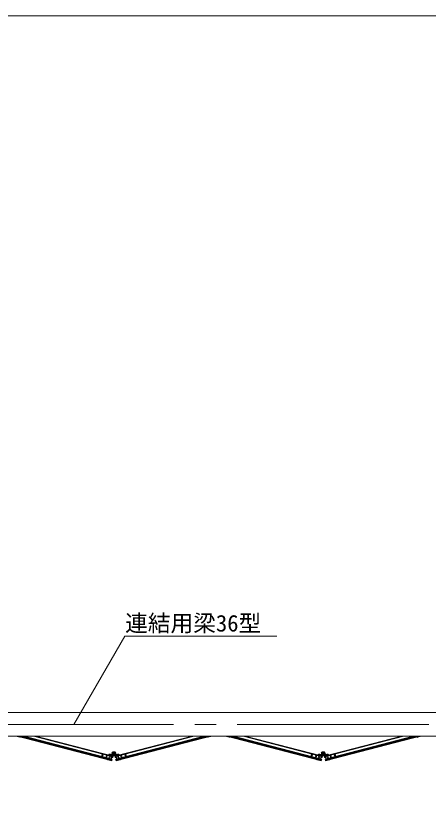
# Model space of a CAD drawing. Units: millimetres, scale not verified. Extents: x -10062 to 10062, y -16938 to 16938.
# Drawn here: x -1976 to -231, y 13579 to 16938 of the extents above; entities that cross this region are included whole.
import ezdxf
from ezdxf.enums import TextEntityAlignment as Align

# ---------------------------------------------------------------- set-up
doc = ezdxf.new("R2010")
doc.units = ezdxf.units.MM
doc.header["$LTSCALE"] = 90
doc.linetypes.add('CHAIN2', pattern=[12, 9, -1, 1, -1])
doc.linetypes.add('DASHED1', pattern=[1.8, 1.2, -0.6])
for name, color, linetype, lineweight in [('0-6_ﾎﾞﾙﾄ類', 134, 'Continuous', 18), ('0-B_図面枠', 134, 'Continuous', 18), ('1-6_通芯', 134, 'CHAIN2', 18), ('1-9_標準ﾊﾟﾈﾙ', 134, 'Continuous', 18), ('1-B_文字', 134, 'Continuous', 18), ('2-1_連結用梁36', 134, 'Continuous', 18)]:
    doc.layers.add(name, color=color, linetype=linetype, lineweight=lineweight)
doc.styles.add('ＭＳ ゴシック', font='')
doc.styles.get('ＭＳ ゴシック').set_extended_font_data('MS Gothic')

msp = doc.modelspace()

# ---------------------------------------------------------------- linework, layer by layer
at = {"layer": '0-6_ﾎﾞﾙﾄ類'}
for p, q in [((-1563.39, 13808.26), (-1566.27, 13813.25)), ((-1557.61, 13808.26), (-1563.39, 13808.26)), ((-1557.61, 13818.26), (-1554.72, 13813.25)), ((-1554.72, 13813.25), (-1557.61, 13808.26)), ((-677.38, 13808.26), (-680.27, 13813.25)), ((-671.62, 13808.26), (-677.38, 13808.26)), ((-671.62, 13818.26), (-668.73, 13813.25)), ((-668.73, 13813.25), (-671.62, 13808.26))]:
    msp.add_line(p, q, dxfattribs=at)
for points in [[(-1566.27, 13813.25), (-1563.39, 13818.26), (-1557.61, 13818.26)], [(-680.27, 13813.25), (-677.38, 13818.26), (-671.62, 13818.26)]]:
    msp.add_lwpolyline(points, dxfattribs=at)
for centre, radius in [((-1560.5, 13813.25), 4.9), ((-1560.5, 13813.25), 3), ((-1560.5, 13813.25), 2.46), ((-674.5, 13813.25), 4.9), ((-674.5, 13813.25), 3), ((-674.5, 13813.25), 2.46)]:
    msp.add_circle(centre, radius, dxfattribs=at)
at = {"layer": '0-B_図面枠'}
msp.add_lwpolyline([(-10062.5, 16937.5), (10062.5, 16937.5), (10062.5, 3062.5), (-10062.5, 3062.5)], close=True, dxfattribs=at)
at = {"layer": '1-6_通芯'}
msp.add_line((-7518.5, 13937.5), (1588.5, 13937.5), dxfattribs=at)
at = {"layer": '1-9_標準ﾊﾟﾈﾙ'}
for p, q in [((-1975.56, 13887.45), (-1958.37, 13883.01)), ((-1969.76, 13887.5), (-1956.55, 13884.09)), ((-1964.95, 13887.5), (-1573.5, 13786.63)), ((-1944.92, 13887.5), (-1940.23, 13886.29)), ((-1943.51, 13885.59), (-1940.61, 13884.84)), ((-1940.23, 13886.29), (-1940.61, 13884.84)), ((-1940.1, 13887.5), (-1571.95, 13792.64)), ((-1900.43, 13887.5), (-1569.48, 13802.22)), ((-1220.57, 13887.5), (-1551.52, 13802.22)), ((-1180.89, 13887.5), (-1549.04, 13792.64)), ((-1156.05, 13887.5), (-1547.5, 13786.63)), ((-1176.08, 13887.5), (-1180.76, 13886.29)), ((-1180.76, 13886.29), (-1180.39, 13884.84)), ((-1177.49, 13885.59), (-1180.39, 13884.84)), ((-1151.23, 13887.5), (-1164.46, 13884.09)), ((-1145.44, 13887.45), (-1162.63, 13883.01)), ((-1089.56, 13887.45), (-1072.38, 13883.01)), ((-1083.76, 13887.5), (-1070.55, 13884.09)), ((-1078.96, 13887.5), (-687.5, 13786.63)), ((-1058.91, 13887.5), (-1054.23, 13886.29)), ((-1057.51, 13885.59), (-1054.6, 13884.84)), ((-1054.23, 13886.29), (-1054.6, 13884.84)), ((-1054.11, 13887.5), (-685.95, 13792.64)), ((-1014.43, 13887.5), (-683.49, 13802.22)), ((-334.57, 13887.5), (-665.51, 13802.22)), ((-294.89, 13887.5), (-663.05, 13792.64)), ((-270.05, 13887.5), (-661.5, 13786.63)), ((-290.09, 13887.5), (-294.77, 13886.29)), ((-294.77, 13886.29), (-294.39, 13884.84)), ((-291.49, 13885.59), (-294.39, 13884.84)), ((-265.24, 13887.5), (-278.45, 13884.09)), ((-259.43, 13887.45), (-276.62, 13883.01)), ((-1593.4, 13809.62), (-1593.14, 13810.59)), ((-1569.19, 13803.38), (-1593.4, 13809.62)), ((-1592.53, 13810.95), (-1564.45, 13803.71)), ((-1567.46, 13820.06), (-1569.18, 13817.6)), ((-1569.06, 13816.91), (-1568.38, 13816.43)), ((-1569, 13813.25), (-1569, 13809.02)), ((-1566.05, 13819.69), (-1566.77, 13820.18)), ((-1528.46, 13810.95), (-1556.55, 13803.71)), ((-1552, 13813.25), (-1552, 13809.02)), ((-1551.82, 13803.38), (-1527.61, 13809.62)), ((-1550.62, 13809.37), (-1550.12, 13807.43)), ((-1527.61, 13809.62), (-1527.86, 13810.59)), ((-707.39, 13809.62), (-707.14, 13810.59)), ((-683.18, 13803.38), (-707.39, 13809.62)), ((-706.54, 13810.95), (-678.46, 13803.71)), ((-681.46, 13820.06), (-683.18, 13817.6)), ((-683.06, 13816.91), (-682.38, 13816.43)), ((-683, 13813.25), (-683, 13809.02)), ((-680.06, 13819.69), (-680.76, 13820.18)), ((-642.46, 13810.95), (-670.54, 13803.71)), ((-666, 13813.25), (-666, 13809.02)), ((-665.82, 13803.38), (-641.61, 13809.62)), ((-664.62, 13809.37), (-664.13, 13807.43)), ((-641.61, 13809.62), (-641.85, 13810.59)), ((-1601.31, 13798.95), (-1601.68, 13797.5)), ((-1598.77, 13796.76), (-1601.68, 13797.5)), ((-1572.26, 13791.47), (-1601.31, 13798.95)), ((-1589.09, 13794.26), (-1589.44, 13794.87)), ((-1572.62, 13790.02), (-1589.09, 13794.26)), ((-1573.8, 13785.47), (-1588.09, 13789.14)), ((-1569.82, 13782.89), (-1587.01, 13787.32)), ((-1572.62, 13790.02), (-1573.8, 13785.47)), ((-1569.19, 13803.38), (-1572.26, 13791.47)), ((-1567.65, 13789.3), (-1569.2, 13783.25)), ((-1568.62, 13789.55), (-1567.65, 13789.3)), ((-1566.62, 13797.3), (-1565.65, 13797.05)), ((-1564.09, 13803.1), (-1565.65, 13797.05)), ((-1556.91, 13803.1), (-1555.34, 13797.05)), ((-1554.38, 13797.3), (-1555.34, 13797.05)), ((-1552.38, 13789.56), (-1553.36, 13789.3)), ((-1553.36, 13789.3), (-1551.79, 13783.25)), ((-1551.82, 13803.38), (-1548.75, 13791.47)), ((-1551.19, 13782.89), (-1534, 13787.32)), ((-1548.75, 13791.47), (-1519.69, 13798.95)), ((-1548.37, 13790.02), (-1531.91, 13794.26)), ((-1548.37, 13790.02), (-1547.2, 13785.47)), ((-1547.2, 13785.47), (-1532.92, 13789.14)), ((-1531.91, 13794.26), (-1531.55, 13794.87)), ((-1522.22, 13796.76), (-1519.32, 13797.5)), ((-1519.69, 13798.95), (-1519.32, 13797.5)), ((-715.3, 13798.95), (-715.68, 13797.5)), ((-712.77, 13796.76), (-715.68, 13797.5)), ((-686.25, 13791.47), (-715.3, 13798.95)), ((-703.09, 13794.26), (-703.45, 13794.87)), ((-686.63, 13790.02), (-703.09, 13794.26)), ((-687.8, 13785.47), (-702.08, 13789.14)), ((-683.82, 13782.89), (-701, 13787.32)), ((-686.63, 13790.02), (-687.8, 13785.47)), ((-683.18, 13803.38), (-686.25, 13791.47)), ((-681.65, 13789.3), (-683.21, 13783.25)), ((-682.61, 13789.55), (-681.65, 13789.3)), ((-680.62, 13797.3), (-679.65, 13797.05)), ((-678.1, 13803.1), (-679.65, 13797.05)), ((-670.91, 13803.1), (-669.35, 13797.05)), ((-668.38, 13797.3), (-669.35, 13797.05)), ((-666.39, 13789.56), (-667.35, 13789.3)), ((-667.35, 13789.3), (-665.79, 13783.25)), ((-665.82, 13803.38), (-662.75, 13791.47)), ((-665.18, 13782.89), (-647.99, 13787.32)), ((-662.75, 13791.47), (-633.7, 13798.95)), ((-662.37, 13790.02), (-645.91, 13794.26)), ((-662.37, 13790.02), (-661.2, 13785.47)), ((-661.2, 13785.47), (-646.92, 13789.14)), ((-645.91, 13794.26), (-645.55, 13794.87)), ((-636.23, 13796.76), (-633.32, 13797.5)), ((-633.7, 13798.95), (-633.32, 13797.5))]:
    msp.add_line(p, q, dxfattribs=at)
at = {"layer": '1-9_標準ﾊﾟﾈﾙ', "linetype": 'DASHED1'}
for p, q in [((-1946.02, 13887.5), (-1946.2, 13886.79)), ((-1174.99, 13887.5), (-1174.81, 13886.79)), ((-1060.01, 13887.5), (-1060.19, 13886.79)), ((-288.99, 13887.5), (-288.8, 13886.79)), ((-1592.52, 13809.39), (-1595.59, 13797.49)), ((-1588.45, 13808.35), (-1591.52, 13796.43)), ((-1578.96, 13805.9), (-1582.03, 13793.99)), ((-1578.59, 13807.35), (-1578.96, 13805.9)), ((-1574.9, 13804.86), (-1577.97, 13792.94)), ((-1574.52, 13806.31), (-1574.9, 13804.86)), ((-1546.48, 13806.31), (-1546.1, 13804.86)), ((-1546.1, 13804.86), (-1543.03, 13792.94)), ((-1542.41, 13807.35), (-1542.03, 13805.9)), ((-1542.03, 13805.9), (-1538.96, 13793.99)), ((-1532.55, 13808.35), (-1529.48, 13796.43)), ((-1528.48, 13809.39), (-1525.41, 13797.49)), ((-706.52, 13809.39), (-709.59, 13797.49)), ((-702.45, 13808.35), (-705.52, 13796.43)), ((-692.96, 13805.9), (-696.03, 13793.99)), ((-692.59, 13807.35), (-692.96, 13805.9)), ((-688.9, 13804.86), (-691.97, 13792.94)), ((-688.53, 13806.31), (-688.9, 13804.86)), ((-660.47, 13806.31), (-660.11, 13804.86)), ((-660.11, 13804.86), (-657.04, 13792.94)), ((-656.41, 13807.35), (-656.04, 13805.9)), ((-656.04, 13805.9), (-652.97, 13793.99)), ((-646.54, 13808.35), (-643.47, 13796.43)), ((-642.47, 13809.39), (-639.4, 13797.49)), ((-1595.59, 13797.49), (-1595.84, 13796.51)), ((-1591.52, 13796.43), (-1591.78, 13795.47)), ((-1529.48, 13796.43), (-1529.23, 13795.47)), ((-1525.41, 13797.49), (-1525.16, 13796.51)), ((-709.59, 13797.49), (-709.84, 13796.51)), ((-705.52, 13796.43), (-705.77, 13795.47)), ((-643.47, 13796.43), (-643.23, 13795.47)), ((-639.4, 13797.49), (-639.16, 13796.51))]:
    msp.add_line(p, q, dxfattribs=at)
at = {"layer": '1-9_標準ﾊﾟﾈﾙ'}
for points in [[(-1969.76, 13887.5), (-1573.8, 13785.47), (-1568.88, 13804.54), (-1890.81, 13887.5)], [(-1964.95, 13887.5), (-1573.5, 13786.63), (-1572.75, 13789.53), (-1952.93, 13887.5)], [(-1943.51, 13885.59), (-1943.87, 13886.2), (-1948.92, 13887.5)], [(-1944.92, 13887.5), (-1572.26, 13791.47), (-1569.19, 13803.38), (-1895.62, 13887.5)], [(-1151.23, 13887.5), (-1547.2, 13785.47), (-1552.11, 13804.54), (-1230.18, 13887.5)], [(-1176.08, 13887.5), (-1548.75, 13791.47), (-1551.82, 13803.38), (-1225.38, 13887.5)], [(-1156.05, 13887.5), (-1547.5, 13786.63), (-1548.24, 13789.53), (-1168.07, 13887.5)], [(-1177.49, 13885.59), (-1177.13, 13886.2), (-1172.08, 13887.5)], [(-1083.76, 13887.5), (-687.8, 13785.47), (-682.88, 13804.54), (-1004.81, 13887.5)], [(-1078.96, 13887.5), (-687.5, 13786.63), (-686.75, 13789.53), (-1066.93, 13887.5)], [(-1057.51, 13885.59), (-1057.87, 13886.2), (-1062.93, 13887.5)], [(-1058.91, 13887.5), (-686.25, 13791.47), (-683.18, 13803.38), (-1009.62, 13887.5)], [(-265.24, 13887.5), (-661.2, 13785.47), (-666.12, 13804.54), (-344.19, 13887.5)], [(-290.09, 13887.5), (-662.75, 13791.47), (-665.82, 13803.38), (-339.38, 13887.5)], [(-270.05, 13887.5), (-661.5, 13786.63), (-662.25, 13789.53), (-282.07, 13887.5)], [(-291.49, 13885.59), (-291.13, 13886.2), (-286.07, 13887.5)], [(-1567.66, 13808.66), (-1581.03, 13812.11), (-1581.53, 13810.18), (-1564.61, 13805.82)], [(-1553.35, 13808.66), (-1539.97, 13812.11), (-1539.47, 13810.18), (-1556.39, 13805.82)], [(-681.65, 13808.66), (-695.02, 13812.11), (-695.53, 13810.18), (-678.61, 13805.82)], [(-667.35, 13808.66), (-653.97, 13812.11), (-653.47, 13810.18), (-670.39, 13805.82)], [(-1598.77, 13796.76), (-1598.17, 13797.12), (-1589.44, 13794.87)], [(-1568.62, 13789.55), (-1569.92, 13784.47), (-1572.83, 13785.22), (-1568.21, 13803.13), (-1565.31, 13802.38), (-1566.62, 13797.3)], [(-1552.38, 13789.56), (-1551.07, 13784.47), (-1548.17, 13785.22), (-1552.79, 13803.13), (-1555.69, 13802.38), (-1554.38, 13797.3)], [(-1522.22, 13796.76), (-1522.84, 13797.12), (-1531.55, 13794.87)], [(-712.77, 13796.76), (-712.16, 13797.12), (-703.45, 13794.87)], [(-682.61, 13789.55), (-683.93, 13784.47), (-686.84, 13785.22), (-682.22, 13803.13), (-679.31, 13802.38), (-680.62, 13797.3)], [(-666.39, 13789.56), (-665.07, 13784.47), (-662.17, 13785.22), (-666.78, 13803.13), (-669.69, 13802.38), (-668.38, 13797.3)], [(-636.23, 13796.76), (-636.83, 13797.12), (-645.55, 13794.87)]]:
    msp.add_lwpolyline(points, dxfattribs=at)
for points in [[(-1566.04, 13806.18), (-1581.53, 13810.18), (-1582.03, 13808.24), (-1566.53, 13804.25)], [(-1539.47, 13810.18), (-1554.97, 13806.18), (-1554.47, 13804.25), (-1538.97, 13808.24)], [(-680.03, 13806.18), (-695.53, 13810.18), (-696.02, 13808.24), (-680.53, 13804.25)], [(-653.47, 13810.18), (-668.97, 13806.18), (-668.47, 13804.25), (-652.98, 13808.24)]]:
    msp.add_lwpolyline(points, close=True, dxfattribs=at)
for centre, radius in [((-1609.45, 13807.4), 3), ((-1560.5, 13813.25), 8.5), ((-1560.5, 13813.25), 8), ((-1511.55, 13807.4), 3), ((-723.46, 13807.4), 3), ((-674.5, 13813.25), 8.5), ((-674.5, 13813.25), 8), ((-625.54, 13807.4), 3)]:
    msp.add_circle(centre, radius, dxfattribs=at)
for centre, radius, start, end in [((-1958, 13884.47), 1.5, 255.55009, 345.55009), ((-1946.36, 13894.59), 8.5, 236.449, 283.623), ((-1929.01, 13889.75), 3, 228.686, 311.314), ((-1191.99, 13889.75), 3, 228.69, 311.31), ((-1174.64, 13894.59), 8.5, 256.377, 303.55), ((-1163, 13884.47), 1.5, 194.44991, 284.44991), ((-1145.57, 13887.93), 0.504, 284.44991, 300.68612), ((-1089.44, 13887.93), 0.504, 239.28179, 255.55009), ((-1072, 13884.47), 1.5, 255.55009, 345.55009), ((-1060.35, 13894.59), 8.5, 236.449, 283.623), ((-1043.01, 13889.75), 3, 228.686, 311.314), ((-305.98, 13889.75), 3, 228.69, 311.31), ((-288.64, 13894.59), 8.5, 256.377, 303.55), ((-277, 13884.47), 1.5, 194.44991, 284.44991), ((-259.56, 13887.93), 0.504, 284.44991, 300.68612), ((-1592.66, 13810.46), 0.504, 75.55009, 165.55009), ((-1577.43, 13803.44), 8.5, 47.478, 103.623), ((-1568.77, 13817.31), 0.504, 145, 235), ((-1567.05, 13819.77), 0.504, 55, 145), ((-1564.58, 13803.23), 0.504, 345.55009, 75.55009), ((-1556.42, 13803.23), 0.504, 104.44991, 194.44991), ((-1543.57, 13803.44), 8.5, 76.377, 132.522), ((-1528.34, 13810.46), 0.504, 14.44991, 104.44991), ((-706.66, 13810.46), 0.504, 75.55009, 165.55009), ((-691.43, 13803.44), 8.5, 47.478, 103.623), ((-682.77, 13817.31), 0.504, 145, 235), ((-681.05, 13819.77), 0.504, 55, 145), ((-678.57, 13803.23), 0.504, 345.55009, 75.55009), ((-670.42, 13803.23), 0.504, 104.44991, 194.44991), ((-657.57, 13803.44), 8.5, 76.377, 132.522), ((-642.34, 13810.46), 0.504, 14.44991, 104.44991), ((-1591.94, 13803.25), 8.5, 227.478, 283.623), ((-1586.63, 13788.77), 1.5, 165.55009, 255.55009), ((-1569.69, 13783.37), 0.504, 255.55009, 345.55009), ((-1551.31, 13783.37), 0.504, 194.44991, 284.44991), ((-1534.37, 13788.77), 1.5, 284.44991, 14.44991), ((-1529.06, 13803.25), 8.5, 256.377, 312.522), ((-705.93, 13803.25), 8.5, 227.478, 283.623), ((-700.63, 13788.77), 1.5, 165.55009, 255.55009), ((-683.69, 13783.37), 0.504, 255.55009, 345.55009), ((-665.31, 13783.37), 0.504, 194.44991, 284.44991), ((-648.37, 13788.77), 1.5, 284.44991, 14.44991), ((-643.07, 13803.25), 8.5, 256.377, 312.522)]:
    msp.add_arc(centre, radius, start, end, dxfattribs=at)
at = {"layer": '1-B_文字'}
msp.add_line((-1514.14, 14311.82), (-871.6, 14311.82), dxfattribs=at)
msp.add_lwpolyline([(-1730.61, 13937.5), (-1514.5, 14311.82), (-1514.14, 14311.82)], dxfattribs=at)
at = {"layer": '2-1_連結用梁36'}
msp.add_lwpolyline([(-2906.5, 13887.5), (787.5, 13887.5), (787.5, 13987.5), (-2906.5, 13987.5)], close=True, dxfattribs=at)

# ---------------------------------------------------------------- texts
at = {"layer": '1-B_文字', "style": 'ＭＳ ゴシック'}
msp.add_text('連結用梁36型', height=70.38, dxfattribs=at).set_placement((-1513.14, 14309.86), align=Align.BOTTOM_LEFT)

doc.saveas('drawing.dxf')
